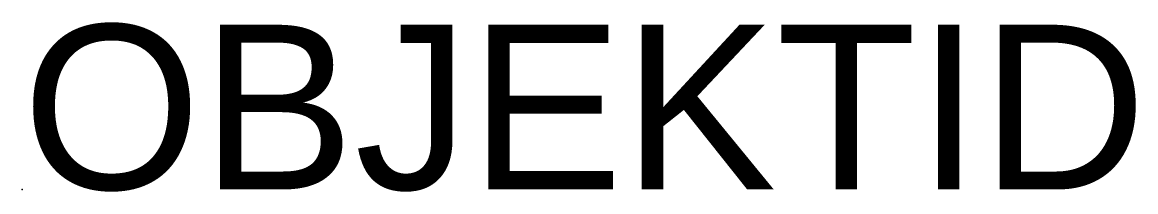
# Model space of a CAD drawing. Header units: metres. Extents: x 0 to 1.35, y 0 to 0.2.
import ezdxf

# ---------------------------------------------------------------- set-up
doc = ezdxf.new("R2010")
doc.units = ezdxf.units.M
doc.header["$MEASUREMENT"] = 0
doc.layers.add('450247111', color=253, linetype='Continuous')
doc.styles.get("Standard").update_dxf_attribs({"font": 'arial.ttf'})

msp = doc.modelspace()

# ---------------------------------------------------------------- linework, layer by layer
at = {"layer": '450247111'}
msp.add_point((0, 0), dxfattribs=at)

# ---------------------------------------------------------------- texts
msp.add_attdef('OBJEKTID', (0, 0), 'ObjektID', height=0.2, dxfattribs=at)

doc.saveas('drawing.dxf')
